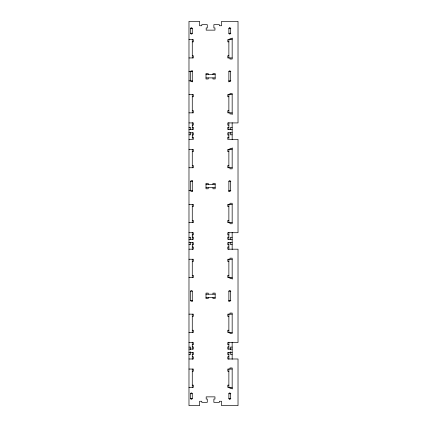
<?xml version="1.0" encoding="UTF-8"?>
<svg xmlns="http://www.w3.org/2000/svg" width="427" height="427" viewBox="0 0 427 427"><rect width="100%" height="100%" fill="white"/><g stroke="black" fill="none" stroke-linecap="round" stroke-linejoin="round"><path stroke-width="0.64" d="M229.32 27.92L229.011 28.145A0.619 0.619 0 0 0 228.872 28.534L228.872 33.247A0.822 0.822 0 0 0 229.694 34.069A0.822 0.822 0 0 0 230.521 33.247L230.521 28.534A0.619 0.619 0 0 0 230.383 28.145L230.073 27.92M230.073 399.08L230.383 398.855A0.619 0.619 0 0 0 230.521 398.466L230.521 393.753A0.822 0.822 0 0 0 229.694 392.931A0.822 0.822 0 0 0 228.872 393.753L228.872 398.466A0.619 0.619 0 0 0 229.011 398.855L229.32 399.08M191.072 27.92L190.762 28.145A0.619 0.619 0 0 0 190.623 28.534L190.623 33.247A0.822 0.822 0 0 0 191.451 34.069A0.822 0.822 0 0 0 192.273 33.247L192.273 28.534A0.619 0.619 0 0 0 192.134 28.145L191.894 27.952A0.982 0.982 0 0 0 191.077 27.92M190.623 28.668L192.273 28.668M228.872 28.668L230.847 28.668M190.623 33.247L192.273 33.247M228.872 33.247L230.847 33.247M232.165 38.553L229.972 38.553L229.972 39.652M188.98 39.652L193.372 39.652L193.372 41.846L192.273 41.846M232.165 39.652L227.772 39.652L227.772 41.846L228.872 41.846M192.273 55.756L193.372 55.756L193.372 57.949L188.98 57.949M228.872 55.756L227.772 55.756L227.772 57.949L232.165 57.949M188.98 71.677L192.273 71.677A0.822 0.822 0 0 0 191.451 70.85A0.822 0.822 0 0 0 190.623 71.677L190.623 80.826A0.822 0.822 0 0 0 191.451 81.648A0.822 0.822 0 0 0 192.273 80.826L188.98 80.826M228.872 81.925L228.872 71.677L230.847 71.677M205.995 74.602L215.149 74.602M205.995 77.895L215.149 77.895M230.847 80.826L228.872 80.826A0.822 0.822 0 0 0 229.694 81.648A0.822 0.822 0 0 0 230.521 80.826L230.521 71.677A0.822 0.822 0 0 0 229.694 70.85A0.822 0.822 0 0 0 228.872 71.677M188.98 94.548L193.372 94.548L193.372 96.748L192.273 96.748M232.165 94.548L227.772 94.548L227.772 96.748L228.872 96.748M192.273 110.652L193.372 110.652L193.372 112.851L188.98 112.851M228.872 110.652L227.772 110.652L227.772 112.851L232.165 112.851M232.165 113.95L229.972 113.95L229.972 112.851M188.98 122.917L193.372 122.917L193.372 125.111L192.273 125.111M228.872 125.111L227.772 125.111L227.772 122.917L238.02 122.917L238.02 21.35L221.554 21.35L221.554 25.743L219.355 25.743L219.355 24.643L213.868 24.643L213.868 27.936L214.962 27.936L214.962 30.136L206.182 30.136L206.182 27.936L207.276 27.936L207.276 24.643L201.79 24.643L201.79 25.743L199.59 25.743L199.59 21.35L188.98 21.35L188.98 405.65L199.59 405.65L199.59 401.257L201.79 401.257L201.79 402.357L207.276 402.357L207.276 399.064L206.182 399.064L206.182 396.864L214.962 396.864L214.962 399.064L213.868 399.064L213.868 402.357L219.355 402.357L219.355 401.257L221.554 401.257L221.554 405.65L238.02 405.65L238.02 358.984L227.772 358.984L227.772 356.791L228.872 356.791M192.273 127.305L193.372 127.305L193.372 129.504L188.98 129.504M228.872 127.305L227.772 127.305L227.772 129.504L232.165 129.504M188.98 127.492L190.623 127.492L190.623 129.488M232.165 127.492L230.521 127.492L230.521 129.488M188.98 132.797L193.372 132.797L193.372 134.991L192.273 134.991M232.165 132.797L227.772 132.797L227.772 134.991L228.872 134.991M188.98 134.809L190.623 134.809L190.623 132.583M232.165 134.809L230.521 134.809L230.521 132.583M192.273 137.19L193.372 137.19L193.372 139.383L188.98 139.383M228.872 137.19L227.772 137.19L227.772 139.383L238.02 139.383L238.02 232.715L227.772 232.715L227.772 234.909L228.872 234.909M232.165 148.35L229.972 148.35L229.972 149.45M188.98 149.45L193.372 149.45L193.372 151.644L192.273 151.644M232.165 149.45L227.772 149.45L227.772 151.644L228.872 151.644M192.273 165.553L193.372 165.553L193.372 167.752L188.98 167.752M228.872 165.553L227.772 165.553L227.772 167.752L232.165 167.752M190.623 181.475L192.273 181.475A0.822 0.822 0 0 0 191.451 180.653A0.822 0.822 0 0 0 190.623 181.475L190.623 190.623A0.822 0.822 0 0 0 191.451 191.451A0.822 0.822 0 0 0 192.273 190.623L188.98 190.623M228.872 191.723L228.872 181.475L230.847 181.475M205.995 184.405L215.149 184.405M205.995 187.699L215.149 187.699M230.847 190.623L228.872 190.623A0.822 0.822 0 0 0 229.694 191.451A0.822 0.822 0 0 0 230.521 190.623L230.521 181.475A0.822 0.822 0 0 0 229.694 180.653A0.822 0.822 0 0 0 228.872 181.475M188.98 204.352L193.372 204.352L193.372 206.545L192.273 206.545M232.165 204.352L227.772 204.352L227.772 206.545L228.872 206.545M192.273 220.455L193.372 220.455L193.372 222.648L188.98 222.648M228.872 220.455L227.772 220.455L227.772 222.648L232.165 222.648M188.98 232.715L193.372 232.715L193.372 234.909L192.273 234.909M192.273 237.108L193.372 237.108L193.372 239.301L188.98 239.301M228.872 237.108L227.772 237.108L227.772 239.301L232.165 239.301M188.98 237.289L190.623 237.289L190.623 239.285M232.165 237.289L230.521 237.289L230.521 239.285M188.98 242.595L193.372 242.595L193.372 244.794L192.273 244.794M232.165 242.595L227.772 242.595L227.772 244.794L228.872 244.794M188.98 244.612L190.623 244.612L190.623 242.381M232.165 244.612L230.521 244.612L230.521 242.381M192.273 246.987L193.372 246.987L193.372 249.187L188.98 249.187M228.872 246.987L227.772 246.987L227.772 249.187L238.02 249.187L238.02 342.513L227.772 342.513L227.772 344.712L228.872 344.712M188.98 259.248L193.372 259.248L193.372 261.447L192.273 261.447M232.165 259.248L227.772 259.248L227.772 261.447L228.872 261.447M192.273 275.356L193.372 275.356L193.372 277.55L188.98 277.55M228.872 275.356L227.772 275.356L227.772 277.55L232.165 277.55M232.165 278.65L229.972 278.65L229.972 277.55M190.623 300.427L192.273 300.427A0.822 0.822 0 0 1 191.451 301.248A0.822 0.822 0 0 1 190.623 300.427L190.623 291.273L192.273 291.273L192.273 301.521M228.872 301.521L228.872 291.273L230.847 291.273M205.995 294.203L215.149 294.203M205.995 297.496L215.149 297.496M230.847 300.427L228.872 300.427A0.822 0.822 0 0 0 229.694 301.248A0.822 0.822 0 0 0 230.521 300.427L230.521 291.273A0.822 0.822 0 0 0 229.694 290.451A0.822 0.822 0 0 0 228.872 291.273M188.98 314.149L193.372 314.149L193.372 316.348L192.273 316.348M232.165 314.149L227.772 314.149L227.772 316.348L228.872 316.348M192.273 330.252L193.372 330.252L193.372 332.452L188.98 332.452M228.872 330.252L227.772 330.252L227.772 332.452L232.165 332.452M188.98 342.513L193.372 342.513L193.372 344.712L192.273 344.712M192.273 346.905L193.372 346.905L193.372 349.105L188.98 349.105M228.872 346.905L227.772 346.905L227.772 349.105L232.165 349.105M188.98 347.092L190.623 347.092L190.623 349.75M232.165 347.092L230.521 347.092L230.521 349.75M188.98 352.398L193.372 352.398L193.372 354.591L192.273 354.591M232.165 352.398L227.772 352.398L227.772 354.591L228.872 354.591M188.98 354.41L190.623 354.41L190.623 351.747M232.165 354.41L230.521 354.41L230.521 351.747M192.273 356.791L193.372 356.791L193.372 358.984L188.98 358.984M188.98 369.051L193.372 369.051L193.372 371.244L192.273 371.244M232.165 369.051L227.772 369.051L227.772 371.244L228.872 371.244M192.273 385.154L193.372 385.154L193.372 387.348L188.98 387.348M228.872 385.154L227.772 385.154L227.772 387.348L232.165 387.348M232.165 388.447L229.972 388.447L229.972 387.348M191.072 399.08L190.762 398.855A0.619 0.619 0 0 1 190.623 398.466L190.623 393.753L192.273 393.753L192.273 398.466A0.619 0.619 0 0 1 192.134 398.855L191.894 399.048A0.982 0.982 0 0 1 191.077 399.08M228.872 393.753L230.847 393.753M190.623 398.332L192.273 398.332M228.872 398.332L230.847 398.332M232.165 38.003L232.165 59.049L229.972 59.049L229.972 57.949M232.165 114.495L232.165 93.454L229.972 93.454L229.972 94.548M232.165 122.736L232.165 139.565M232.165 147.801L232.165 168.846L229.972 168.846L229.972 167.752M232.165 232.411L232.165 249.491M232.165 279.199L232.165 258.154L229.972 258.154L229.972 259.248M232.165 342.208L232.165 359.288M232.165 388.997L232.165 367.951L229.972 367.951L229.972 369.051M229.972 204.352L229.972 203.252L232.165 203.252L232.165 223.748L229.972 223.748L229.972 222.648M229.972 314.149L229.972 313.05L232.165 313.05L232.165 333.546L229.972 333.546L229.972 332.452M228.872 39.652L228.872 57.949M228.872 94.548L228.872 112.851M228.872 122.57L228.872 129.637M228.872 132.664L228.872 138.722M228.872 149.45L228.872 167.752M228.872 204.352L228.872 222.648M228.872 232.368L228.872 239.435M228.872 242.467L228.872 249.528M228.872 259.248L228.872 277.55M228.872 314.149L228.872 332.452M228.872 342.171L228.872 349.238M228.872 352.264L228.872 359.331M228.872 369.051L228.872 387.348M212.961 74.602L212.961 73.503L215.155 73.503L215.155 78.995L212.961 78.995L212.961 77.895M212.961 184.405L212.961 183.306L215.155 183.306L215.155 188.793L212.961 188.793L212.961 187.699M212.961 294.203L212.961 293.103L215.155 293.103L215.155 298.596L212.961 298.596L212.961 297.496M208.2 74.602L208.2 73.503L206.006 73.503L206.006 78.995L208.2 78.995L208.2 77.895M208.2 184.405L208.2 183.306L206.006 183.306L206.006 188.793L208.2 188.793L208.2 187.699M208.2 294.203L208.2 293.103L206.006 293.103L206.006 298.596L208.2 298.596L208.2 297.496M192.273 39.652L192.273 57.949M192.273 70.578L192.273 81.925M192.273 94.548L192.273 112.851M192.273 122.57L192.273 129.637M192.273 132.664L192.273 138.722M192.273 149.45L192.273 167.752M192.273 180.375L192.273 191.723M192.273 204.352L192.273 222.648M192.273 232.368L192.273 239.435M192.273 242.467L192.273 249.528M192.273 259.248L192.273 277.55M192.273 314.149L192.273 332.452M192.273 342.171L192.273 349.238M192.273 352.264L192.273 359.331M192.273 369.051L192.273 387.348M229.251 27.952A0.982 0.982 0 0 1 230.137 27.952M230.142 399.048A0.982 0.982 0 0 1 229.256 399.048M190.623 393.753A0.822 0.822 0 0 1 191.451 392.931A0.822 0.822 0 0 1 192.273 393.753M190.623 291.273A0.822 0.822 0 0 1 191.451 290.451A0.822 0.822 0 0 1 192.273 291.273"/></g></svg>
